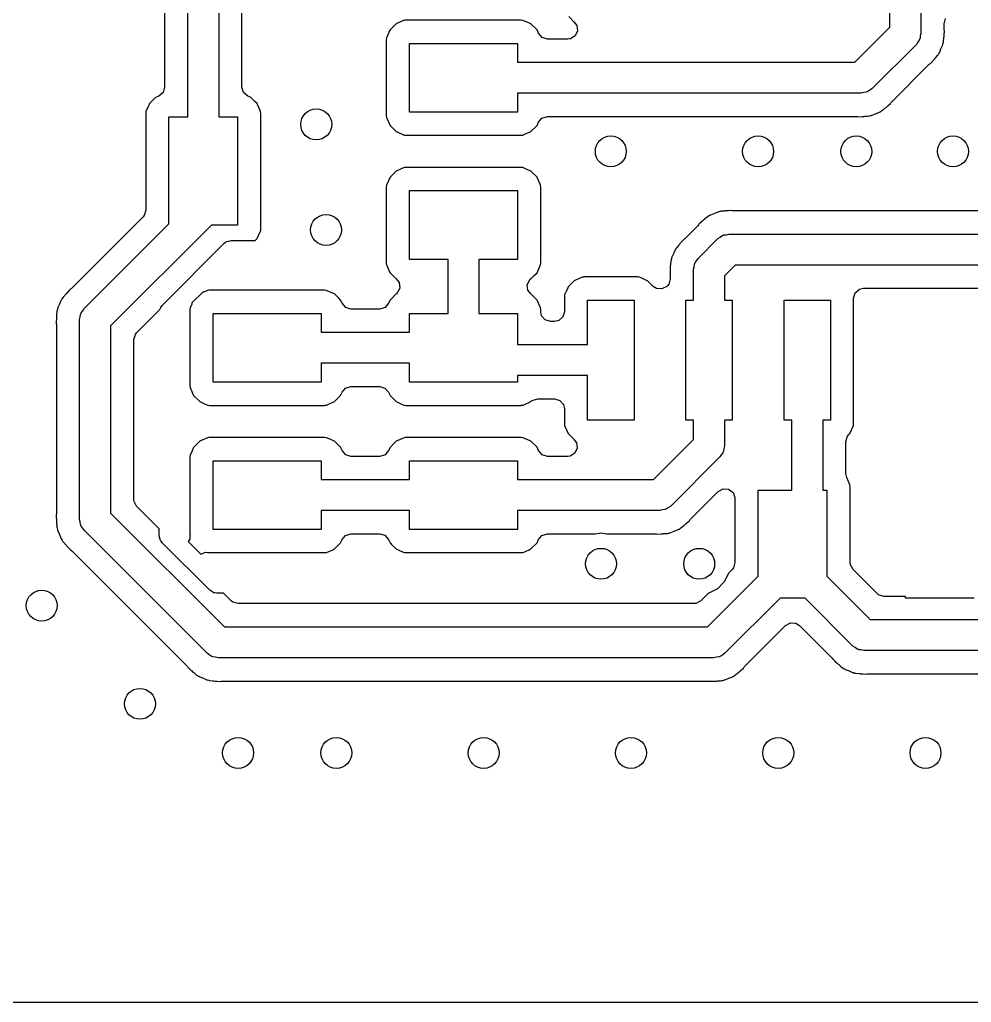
# Model space of a CAD drawing. Extents: x 1.61 to 3.5, y 0.06 to 3.74.
# Drawn here: x 2.244 to 2.729, y 0.22 to 0.72 of the extents above; entities that cross this region are included whole.
import ezdxf

# ---------------------------------------------------------------- set-up
doc = ezdxf.new("R2010")
doc.units = 0
doc.header["$MEASUREMENT"] = 0
doc.layers.add('BLACK', color=7, linetype='CONTINUOUS')

msp = doc.modelspace()

# ---------------------------------------------------------------- linework, layer by layer
at = {"layer": 'BLACK', "linetype": 'CONTINUOUS'}
for p, q in [((2.32989, 0.670299), (2.32989, 0.796343)), ((2.34564, 0.796343), (2.34564, 0.670299)), ((2.31806, 0.781884), (2.31806, 0.685491)), ((2.35747, 0.685492), (2.35747, 0.782017)), ((2.68739, 0.7161), (2.68739, 0.728587)), ((2.70314, 0.728587), (2.70314, 0.712825)), ((2.52386, 0.721446), (2.52665, 0.718656)), ((2.43451, 0.716283), (2.43283, 0.714599)), ((2.43562, 0.717394), (2.43451, 0.716283)), ((2.43595, 0.717718), (2.43562, 0.717394)), ((2.43562, 0.717394), (2.43562, 0.717394)), ((2.43706, 0.718213), (2.43595, 0.717718)), ((2.43963, 0.719356), (2.43706, 0.718213)), ((2.43997, 0.719507), (2.43963, 0.719356)), ((2.43963, 0.719356), (2.43963, 0.719356)), ((2.44057, 0.719578), (2.43997, 0.719507)), ((2.44086, 0.719613), (2.44057, 0.719578)), ((2.44101, 0.71963), (2.44086, 0.719613)), ((2.44086, 0.719613), (2.44086, 0.719613)), ((2.49952, 0.71963), (2.44101, 0.71963)), ((2.50053, 0.719512), (2.49952, 0.71963)), ((2.5018, 0.718951), (2.50053, 0.719512)), ((2.50414, 0.717915), (2.5018, 0.718951)), ((2.50456, 0.71773), (2.50414, 0.717915)), ((2.50414, 0.717915), (2.50414, 0.717915)), ((2.50768, 0.714616), (2.50456, 0.71773)), ((2.52665, 0.718656), (2.52659, 0.718595)), ((2.52659, 0.718595), (2.52798, 0.716893)), ((2.52798, 0.716893), (2.5283, 0.714116)), ((2.66946, 0.698173), (2.68739, 0.7161)), ((2.71497, 0.717694), (2.71576, 0.720376)), ((2.71497, 0.715449), (2.71497, 0.717694)), ((2.43105, 0.710568), (2.43093, 0.709557)), ((2.43172, 0.712086), (2.43105, 0.710568)), ((2.43265, 0.71418), (2.43172, 0.712086)), ((2.43283, 0.714599), (2.43265, 0.71418)), ((2.43265, 0.71418), (2.43265, 0.71418)), ((2.50842, 0.712951), (2.50768, 0.714616)), ((2.51027, 0.710791), (2.50842, 0.712951)), ((2.51296, 0.710004), (2.51027, 0.710791)), ((2.52706, 0.711608), (2.52467, 0.710166)), ((2.5283, 0.714116), (2.52706, 0.711608)), ((2.70284, 0.711543), (2.7027, 0.710236)), ((2.70314, 0.712825), (2.70284, 0.711543)), ((2.71484, 0.710391), (2.71489, 0.710786)), ((2.71489, 0.710786), (2.71497, 0.711304)), ((2.71503, 0.714891), (2.71497, 0.715449)), ((2.71497, 0.711902), (2.71498, 0.712269)), ((2.71497, 0.711304), (2.71497, 0.711902)), ((2.71498, 0.712269), (2.7151, 0.71384)), ((2.71505, 0.714538), (2.71503, 0.714891)), ((2.71503, 0.714891), (2.71503, 0.714891)), ((2.71513, 0.714193), (2.71505, 0.714538)), ((2.7151, 0.71384), (2.71513, 0.714193)), ((2.43093, 0.709557), (2.43093, 0.671041)), ((2.44276, 0.672799), (2.44276, 0.707799)), ((2.44276, 0.707799), (2.49776, 0.707799)), ((2.49776, 0.707799), (2.49776, 0.698173)), ((2.52341, 0.710004), (2.51296, 0.710004)), ((2.52467, 0.710166), (2.52341, 0.710004)), ((2.70083, 0.707271), (2.67828, 0.684722)), ((2.70153, 0.708384), (2.70083, 0.707271)), ((2.70235, 0.709412), (2.70153, 0.708384)), ((2.70245, 0.709853), (2.70235, 0.709412)), ((2.7027, 0.710236), (2.70245, 0.709853)), ((2.71352, 0.70536), (2.7143, 0.707018)), ((2.7143, 0.707018), (2.71436, 0.707368)), ((2.71436, 0.707368), (2.7144, 0.70751)), ((2.7144, 0.70751), (2.71455, 0.708088)), ((2.71455, 0.708088), (2.71458, 0.708233)), ((2.71458, 0.708233), (2.71471, 0.708564)), ((2.71471, 0.708564), (2.71473, 0.708916)), ((2.71473, 0.708916), (2.71484, 0.710391)), ((2.71473, 0.708916), (2.71473, 0.708916)), ((2.71044, 0.700228), (2.71069, 0.700536)), ((2.71069, 0.700536), (2.71167, 0.701644)), ((2.71167, 0.701644), (2.7119, 0.701909)), ((2.7119, 0.701909), (2.71205, 0.702229)), ((2.71205, 0.702229), (2.71213, 0.702353)), ((2.71213, 0.702353), (2.71244, 0.702865)), ((2.71244, 0.702865), (2.71251, 0.702996)), ((2.71251, 0.702996), (2.71273, 0.703279)), ((2.71273, 0.703279), (2.71337, 0.704994)), ((2.71337, 0.704994), (2.71352, 0.70536)), ((2.49776, 0.698173), (2.66946, 0.698173)), ((2.6885, 0.678212), (2.70724, 0.696951)), ((2.70724, 0.696951), (2.70761, 0.697245)), ((2.7076, 0.697261), (2.70787, 0.69749)), ((2.70761, 0.697245), (2.7076, 0.697261)), ((2.70787, 0.69749), (2.70817, 0.697678)), ((2.70817, 0.697678), (2.70955, 0.69924)), ((2.70955, 0.69924), (2.70976, 0.699464)), ((2.70976, 0.699464), (2.7102, 0.699906)), ((2.7102, 0.699906), (2.7103, 0.700047)), ((2.7103, 0.700047), (2.71044, 0.700228)), ((2.31806, 0.685491), (2.31727, 0.682809)), ((2.35829, 0.68276), (2.35747, 0.685492)), ((2.31511, 0.680958), (2.31345, 0.680218)), ((2.31727, 0.682809), (2.31511, 0.680958)), ((2.36042, 0.680955), (2.35829, 0.68276)), ((2.36206, 0.68023), (2.36042, 0.680955)), ((2.67272, 0.682425), (2.49776, 0.682425)), ((2.49776, 0.682425), (2.49776, 0.672799)), ((2.67401, 0.682718), (2.67272, 0.682425)), ((2.67531, 0.682863), (2.67401, 0.682718)), ((2.6757, 0.683103), (2.67531, 0.682863)), ((2.67614, 0.683204), (2.6757, 0.683103)), ((2.67717, 0.684024), (2.67614, 0.683204)), ((2.67828, 0.684722), (2.67717, 0.684024)), ((2.30972, 0.675703), (2.30855, 0.673068)), ((2.31015, 0.67668), (2.30972, 0.675703)), ((2.31033, 0.677099), (2.31015, 0.67668)), ((2.31015, 0.67668), (2.31015, 0.67668)), ((2.31345, 0.680218), (2.31033, 0.677099)), ((2.36239, 0.679906), (2.36206, 0.68023)), ((2.36408, 0.678212), (2.36239, 0.679906)), ((2.36518, 0.677116), (2.36408, 0.678212)), ((2.36537, 0.676698), (2.36518, 0.677116)), ((2.36678, 0.673528), (2.36537, 0.676698)), ((2.68557, 0.67528), (2.686, 0.675703)), ((2.686, 0.675703), (2.68626, 0.675954)), ((2.68626, 0.675954), (2.68655, 0.676196)), ((2.68655, 0.676196), (2.68773, 0.677213)), ((2.68773, 0.677213), (2.68792, 0.677509)), ((2.68792, 0.677509), (2.68815, 0.677775)), ((2.68815, 0.677775), (2.6885, 0.678212)), ((2.68815, 0.677775), (2.68815, 0.677775)), ((2.30855, 0.673068), (2.30843, 0.672057)), ((2.30843, 0.672057), (2.30843, 0.622858)), ((2.36697, 0.673088), (2.36678, 0.673528)), ((2.36709, 0.672057), (2.36697, 0.673088)), ((2.36709, 0.613541), (2.36709, 0.672057)), ((2.43093, 0.671041), (2.43106, 0.67001)), ((2.49776, 0.672799), (2.44276, 0.672799)), ((2.51022, 0.669774), (2.51296, 0.670594)), ((2.51296, 0.670594), (2.66996, 0.670594)), ((2.66996, 0.670594), (2.67043, 0.670542)), ((2.67043, 0.670542), (2.67043, 0.670562)), ((2.67043, 0.670562), (2.67078, 0.670534)), ((2.67078, 0.670534), (2.67113, 0.670456)), ((2.67113, 0.670456), (2.67321, 0.670585)), ((2.67321, 0.670585), (2.67351, 0.670594)), ((2.67351, 0.670594), (2.67414, 0.670594)), ((2.67414, 0.670594), (2.67454, 0.670651)), ((2.67454, 0.670651), (2.67493, 0.670692)), ((2.67493, 0.670692), (2.67604, 0.67076)), ((2.67604, 0.67076), (2.67676, 0.670805)), ((2.67676, 0.670805), (2.67709, 0.670925)), ((2.67709, 0.670925), (2.67724, 0.670956)), ((2.67724, 0.670956), (2.67782, 0.6711)), ((2.67782, 0.6711), (2.67796, 0.671142)), ((2.67796, 0.671142), (2.67831, 0.671192)), ((2.67831, 0.671192), (2.67998, 0.67195)), ((2.67998, 0.67195), (2.68035, 0.6721)), ((2.68035, 0.6721), (2.68174, 0.672602)), ((2.68174, 0.672602), (2.68207, 0.672722)), ((2.68174, 0.672602), (2.68174, 0.672602)), ((2.68207, 0.672722), (2.68236, 0.672931)), ((2.68236, 0.672931), (2.68249, 0.673)), ((2.68249, 0.673), (2.683, 0.673302)), ((2.683, 0.673302), (2.68313, 0.673382)), ((2.68313, 0.673382), (2.68345, 0.673528)), ((2.68345, 0.673528), (2.68372, 0.673759)), ((2.68372, 0.673759), (2.68484, 0.674724)), ((2.68372, 0.673759), (2.68372, 0.673759)), ((2.68484, 0.674724), (2.68515, 0.674971)), ((2.68515, 0.674971), (2.68542, 0.675167)), ((2.68542, 0.675167), (2.68557, 0.67528)), ((2.32026, 0.615903), (2.32026, 0.670299)), ((2.32026, 0.670299), (2.32989, 0.670299)), ((2.34564, 0.670299), (2.35526, 0.670299)), ((2.35526, 0.670299), (2.35526, 0.615299)), ((2.43106, 0.67001), (2.43284, 0.665982)), ((2.43284, 0.665982), (2.43596, 0.662868)), ((2.50458, 0.66288), (2.50769, 0.665999)), ((2.50769, 0.665999), (2.50842, 0.66764)), ((2.50842, 0.66764), (2.51022, 0.669774)), ((2.43596, 0.662868), (2.43638, 0.662683)), ((2.43638, 0.662683), (2.43638, 0.662683)), ((2.43638, 0.662683), (2.43873, 0.661648)), ((2.43873, 0.661648), (2.44, 0.661086)), ((2.44, 0.661086), (2.44101, 0.660969)), ((2.44101, 0.660969), (2.49952, 0.660969)), ((2.49952, 0.660969), (2.49967, 0.660986)), ((2.49967, 0.660986), (2.49996, 0.661021)), ((2.49967, 0.660986), (2.49967, 0.660986)), ((2.49996, 0.661021), (2.50055, 0.661091)), ((2.50055, 0.661091), (2.50105, 0.661314)), ((2.50105, 0.661314), (2.50416, 0.662694)), ((2.50416, 0.662694), (2.50458, 0.66288)), ((2.43595, 0.642718), (2.43283, 0.639599)), ((2.43997, 0.644507), (2.43595, 0.642718)), ((2.44057, 0.644578), (2.43997, 0.644507)), ((2.44086, 0.644613), (2.44057, 0.644578)), ((2.44101, 0.64463), (2.44086, 0.644613)), ((2.44086, 0.644613), (2.44086, 0.644613)), ((2.49952, 0.64463), (2.44101, 0.64463)), ((2.50053, 0.644512), (2.49952, 0.64463)), ((2.5018, 0.643951), (2.50053, 0.644512)), ((2.50414, 0.642915), (2.5018, 0.643951)), ((2.50456, 0.64273), (2.50414, 0.642915)), ((2.50414, 0.642915), (2.50414, 0.642915)), ((2.50768, 0.639616), (2.50456, 0.64273)), ((2.43105, 0.635568), (2.43093, 0.634557)), ((2.43283, 0.639599), (2.43105, 0.635568)), ((2.50787, 0.639198), (2.50768, 0.639616)), ((2.50927, 0.636053), (2.50787, 0.639198)), ((2.50947, 0.635588), (2.50927, 0.636053)), ((2.50959, 0.634557), (2.50947, 0.635588)), ((2.43093, 0.634557), (2.43093, 0.596041)), ((2.44276, 0.597799), (2.44276, 0.632799)), ((2.44276, 0.632799), (2.49776, 0.632799)), ((2.49776, 0.632799), (2.49776, 0.597799)), ((2.50959, 0.596041), (2.50959, 0.634557)), ((2.30843, 0.622858), (2.30765, 0.620176)), ((2.59768, 0.620998), (2.59596, 0.620376)), ((2.59805, 0.621148), (2.59768, 0.620998)), ((2.59972, 0.621906), (2.59805, 0.621148)), ((2.60007, 0.621957), (2.59972, 0.621906)), ((2.60021, 0.621998), (2.60007, 0.621957)), ((2.60079, 0.622143), (2.60021, 0.621998)), ((2.60093, 0.622173), (2.60079, 0.622143)), ((2.60127, 0.622293), (2.60093, 0.622173)), ((2.60162, 0.622315), (2.60127, 0.622293)), ((2.60309, 0.622406), (2.60162, 0.622315)), ((2.60162, 0.622315), (2.60162, 0.622315)), ((2.60349, 0.622447), (2.60309, 0.622406)), ((2.60371, 0.622479), (2.60349, 0.622447)), ((2.60389, 0.622504), (2.60371, 0.622479)), ((2.60371, 0.622479), (2.60371, 0.622479)), ((2.60451, 0.622504), (2.60389, 0.622504)), ((2.60482, 0.622513), (2.60451, 0.622504)), ((2.60519, 0.622536), (2.60482, 0.622513)), ((2.6069, 0.622642), (2.60519, 0.622536)), ((2.60724, 0.622564), (2.6069, 0.622642)), ((2.6076, 0.622536), (2.60724, 0.622564)), ((2.60807, 0.622504), (2.6076, 0.622556)), ((2.6076, 0.622556), (2.6076, 0.622536)), ((2.86266, 0.622504), (2.60807, 0.622504)), ((2.30698, 0.619351), (2.27069, 0.583056)), ((2.2771, 0.572737), (2.32026, 0.615903)), ((2.30765, 0.620176), (2.30698, 0.619351)), ((2.59011, 0.615589), (2.58988, 0.615323)), ((2.5903, 0.615886), (2.59011, 0.615589)), ((2.59176, 0.617145), (2.5903, 0.615886)), ((2.59203, 0.617395), (2.59176, 0.617145)), ((2.59246, 0.617818), (2.59203, 0.617395)), ((2.59261, 0.617931), (2.59246, 0.617818)), ((2.59288, 0.618127), (2.59261, 0.617931)), ((2.59261, 0.617931), (2.59261, 0.617931)), ((2.59319, 0.618374), (2.59288, 0.618127)), ((2.59431, 0.61934), (2.59319, 0.618374)), ((2.59458, 0.61957), (2.59431, 0.61934)), ((2.59431, 0.61934), (2.59431, 0.61934)), ((2.5949, 0.619716), (2.59458, 0.61957)), ((2.59502, 0.619796), (2.5949, 0.619716)), ((2.59554, 0.620098), (2.59502, 0.619796)), ((2.59567, 0.620168), (2.59554, 0.620098)), ((2.59596, 0.620376), (2.59567, 0.620168)), ((2.34193, 0.615299), (2.29054, 0.563908)), ((2.35526, 0.615299), (2.34193, 0.615299)), ((2.36519, 0.608499), (2.36636, 0.611144)), ((2.36636, 0.611144), (2.36683, 0.612189)), ((2.36683, 0.612189), (2.36698, 0.61253)), ((2.36698, 0.61253), (2.36709, 0.613541)), ((2.58952, 0.614886), (2.58328, 0.608647)), ((2.58988, 0.615323), (2.58952, 0.614886)), ((2.58988, 0.615323), (2.58988, 0.615323)), ((2.60402, 0.610381), (2.6053, 0.610673)), ((2.6053, 0.610673), (2.86962, 0.610673)), ((2.31678, 0.574311), (2.34846, 0.605984)), ((2.34846, 0.605984), (2.34916, 0.606508)), ((2.34916, 0.606508), (2.34928, 0.606645)), ((2.34928, 0.606645), (2.34938, 0.606676)), ((2.34938, 0.606676), (2.34959, 0.606829)), ((2.34959, 0.606829), (2.35077, 0.607084)), ((2.35077, 0.607084), (2.35194, 0.607425)), ((2.35194, 0.607425), (2.36412, 0.607425)), ((2.36412, 0.607425), (2.36519, 0.608499)), ((2.58022, 0.605551), (2.58009, 0.605371)), ((2.58033, 0.605693), (2.58022, 0.605551)), ((2.58022, 0.605551), (2.58022, 0.605551)), ((2.58077, 0.606134), (2.58033, 0.605693)), ((2.58098, 0.606358), (2.58077, 0.606134)), ((2.58236, 0.60792), (2.58098, 0.606358)), ((2.58266, 0.608109), (2.58236, 0.60792)), ((2.58293, 0.608338), (2.58266, 0.608109)), ((2.58328, 0.608647), (2.58292, 0.608353)), ((2.58292, 0.608353), (2.58293, 0.608338)), ((2.5897, 0.598328), (2.59975, 0.608377)), ((2.59975, 0.608377), (2.60086, 0.609075)), ((2.60086, 0.609075), (2.60189, 0.609894)), ((2.60189, 0.609894), (2.60233, 0.609995)), ((2.60233, 0.609995), (2.60271, 0.610235)), ((2.60271, 0.610235), (2.60402, 0.610381)), ((2.57716, 0.600605), (2.577, 0.600238)), ((2.57768, 0.601989), (2.57716, 0.600605)), ((2.5778, 0.60232), (2.57768, 0.601989)), ((2.57768, 0.601989), (2.57768, 0.601989)), ((2.57801, 0.602603), (2.5778, 0.60232)), ((2.57809, 0.602733), (2.57801, 0.602603)), ((2.57839, 0.603246), (2.57809, 0.602733)), ((2.57847, 0.60337), (2.57839, 0.603246)), ((2.57863, 0.603689), (2.57847, 0.60337)), ((2.57984, 0.605062), (2.57863, 0.603689)), ((2.58009, 0.605371), (2.57984, 0.605062)), ((2.43093, 0.596041), (2.43106, 0.59501)), ((2.46239, 0.597799), (2.44276, 0.597799)), ((2.46239, 0.570299), (2.46239, 0.597799)), ((2.49776, 0.597799), (2.47814, 0.597799)), ((2.47814, 0.597799), (2.47814, 0.570299)), ((2.50948, 0.59503), (2.50959, 0.596041)), ((2.57582, 0.597035), (2.57568, 0.595207)), ((2.57594, 0.597366), (2.57582, 0.597035)), ((2.57598, 0.597512), (2.57594, 0.597366)), ((2.57613, 0.598089), (2.57598, 0.597512)), ((2.57617, 0.598231), (2.57613, 0.598089)), ((2.57623, 0.59858), (2.57617, 0.598231)), ((2.57638, 0.5989), (2.57623, 0.59858)), ((2.577, 0.600238), (2.57638, 0.5989)), ((2.57638, 0.5989), (2.57638, 0.5989)), ((2.58783, 0.595362), (2.58807, 0.595746)), ((2.58807, 0.595746), (2.58817, 0.596187)), ((2.58817, 0.596187), (2.589, 0.597214)), ((2.589, 0.597214), (2.5897, 0.598328)), ((2.43106, 0.59501), (2.43121, 0.59467)), ((2.43121, 0.59467), (2.43121, 0.59467)), ((2.43121, 0.59467), (2.43265, 0.591418)), ((2.43265, 0.591418), (2.43284, 0.590982)), ((2.43284, 0.590982), (2.43581, 0.588018)), ((2.50641, 0.589713), (2.50769, 0.590999)), ((2.50769, 0.590999), (2.50881, 0.593512)), ((2.50881, 0.593512), (2.50933, 0.594689)), ((2.50933, 0.594689), (2.50948, 0.59503)), ((2.57555, 0.593329), (2.5754, 0.591406)), ((2.5754, 0.591406), (2.57548, 0.59106)), ((2.57548, 0.59106), (2.5755, 0.590708)), ((2.5755, 0.590708), (2.5755, 0.590708)), ((2.5755, 0.590708), (2.57556, 0.590149)), ((2.57556, 0.593697), (2.57555, 0.593329)), ((2.57564, 0.594813), (2.57556, 0.594295)), ((2.57556, 0.594295), (2.57556, 0.593697)), ((2.57568, 0.595207), (2.57564, 0.594813)), ((2.58739, 0.592774), (2.58768, 0.594055)), ((2.58739, 0.577012), (2.58739, 0.592774)), ((2.58768, 0.594055), (2.58783, 0.595362)), ((2.60856, 0.594925), (2.60314, 0.589498)), ((2.87288, 0.594925), (2.60856, 0.594925)), ((2.43581, 0.588018), (2.43581, 0.588018)), ((2.43581, 0.588018), (2.43596, 0.587868)), ((2.43596, 0.587868), (2.43595, 0.587853)), ((2.43595, 0.587853), (2.43748, 0.585977)), ((2.43748, 0.585977), (2.4378, 0.5832)), ((2.50273, 0.584898), (2.50396, 0.587406)), ((2.50396, 0.587406), (2.50444, 0.587817)), ((2.50444, 0.587817), (2.50458, 0.58788)), ((2.50458, 0.58788), (2.50527, 0.588574)), ((2.50527, 0.588574), (2.50641, 0.589713)), ((2.52559, 0.585887), (2.52352, 0.583812)), ((2.52631, 0.586606), (2.52559, 0.585887)), ((2.52664, 0.586931), (2.52631, 0.586607)), ((2.52631, 0.586607), (2.52631, 0.586606)), ((2.5273, 0.587224), (2.52664, 0.586931)), ((2.53032, 0.588569), (2.5273, 0.587224)), ((2.53066, 0.58872), (2.53032, 0.588569)), ((2.53032, 0.588569), (2.53032, 0.588569)), ((2.53126, 0.588791), (2.53066, 0.58872)), ((2.53155, 0.588825), (2.53126, 0.588791)), ((2.5317, 0.588843), (2.53155, 0.588825)), ((2.53155, 0.588825), (2.53155, 0.588825)), ((2.55883, 0.588843), (2.5317, 0.588843)), ((2.55984, 0.588725), (2.55883, 0.588843)), ((2.56102, 0.588204), (2.55984, 0.588725)), ((2.56346, 0.587128), (2.56102, 0.588204)), ((2.56387, 0.586943), (2.56346, 0.587128)), ((2.56346, 0.587128), (2.56346, 0.587128)), ((2.56676, 0.584061), (2.56387, 0.586943)), ((2.57556, 0.587904), (2.57477, 0.585222)), ((2.57556, 0.590149), (2.57556, 0.587904)), ((2.60314, 0.589498), (2.60314, 0.577012)), ((2.26817, 0.580544), (2.26773, 0.580102)), ((2.26838, 0.580768), (2.26817, 0.580544)), ((2.26953, 0.582065), (2.26838, 0.580768)), ((2.26976, 0.58233), (2.26953, 0.582065)), ((2.26953, 0.582065), (2.26953, 0.582065)), ((2.27006, 0.582518), (2.26976, 0.58233)), ((2.27033, 0.582747), (2.27006, 0.582518)), ((2.27069, 0.583056), (2.27032, 0.582763)), ((2.27032, 0.582763), (2.27033, 0.582747)), ((2.33749, 0.581093), (2.332, 0.575611)), ((2.3381, 0.581174), (2.33749, 0.581093)), ((2.33997, 0.582007), (2.3381, 0.581174)), ((2.34057, 0.582078), (2.33997, 0.582007)), ((2.34086, 0.582113), (2.34057, 0.582078)), ((2.34101, 0.58213), (2.34086, 0.582113)), ((2.34086, 0.582113), (2.34086, 0.582113)), ((2.39952, 0.58213), (2.34101, 0.58213)), ((2.40053, 0.582012), (2.39952, 0.58213)), ((2.40087, 0.581861), (2.40053, 0.582012)), ((2.40414, 0.580415), (2.40087, 0.581861)), ((2.40087, 0.581861), (2.40087, 0.581861)), ((2.40456, 0.58023), (2.40414, 0.580415)), ((2.40414, 0.580415), (2.40414, 0.580415)), ((2.43656, 0.580692), (2.43609, 0.580282)), ((2.4378, 0.5832), (2.43656, 0.580692)), ((2.50305, 0.582121), (2.50273, 0.584898)), ((2.50458, 0.580245), (2.50305, 0.582121)), ((2.52266, 0.581861), (2.52174, 0.579781)), ((2.52334, 0.583393), (2.52266, 0.581861)), ((2.52352, 0.583812), (2.52334, 0.583393)), ((2.52334, 0.583393), (2.52334, 0.583393)), ((2.56854, 0.582922), (2.56676, 0.584061)), ((2.57132, 0.582725), (2.56854, 0.582922)), ((2.57378, 0.584067), (2.57132, 0.582725)), ((2.57411, 0.5844), (2.57378, 0.584067)), ((2.57477, 0.585222), (2.57411, 0.5844)), ((2.66891, 0.578134), (2.66969, 0.580816)), ((2.66969, 0.580816), (2.67181, 0.582646)), ((2.67181, 0.582646), (2.67387, 0.583094)), ((2.67387, 0.583094), (2.87011, 0.583094)), ((2.26508, 0.576399), (2.26456, 0.575014)), ((2.2652, 0.576729), (2.26508, 0.576399)), ((2.26508, 0.576399), (2.26508, 0.576399)), ((2.26542, 0.577012), (2.2652, 0.576729)), ((2.26549, 0.577143), (2.26542, 0.577012)), ((2.26579, 0.577655), (2.26549, 0.577143)), ((2.26588, 0.577779), (2.26579, 0.577655)), ((2.26603, 0.578099), (2.26588, 0.577779)), ((2.26649, 0.578625), (2.26603, 0.578099)), ((2.26724, 0.579472), (2.26649, 0.578625)), ((2.26749, 0.57978), (2.26724, 0.579472)), ((2.26763, 0.579961), (2.26749, 0.57978)), ((2.26773, 0.580102), (2.26763, 0.579961)), ((2.26763, 0.579961), (2.26763, 0.579961)), ((2.332, 0.575611), (2.33189, 0.574972)), ((2.40538, 0.57941), (2.40456, 0.58023)), ((2.4067, 0.578099), (2.40538, 0.57941)), ((2.40768, 0.577116), (2.4067, 0.578099)), ((2.40842, 0.575451), (2.40768, 0.577116)), ((2.41027, 0.573291), (2.40842, 0.575451)), ((2.43211, 0.575459), (2.4303, 0.573324)), ((2.43283, 0.577099), (2.43211, 0.575459)), ((2.43595, 0.580218), (2.43283, 0.577099)), ((2.43609, 0.580282), (2.43595, 0.580218)), ((2.50456, 0.58023), (2.50458, 0.580245)), ((2.50538, 0.57941), (2.50456, 0.58023)), ((2.5067, 0.578099), (2.50538, 0.57941)), ((2.50768, 0.577116), (2.5067, 0.578099)), ((2.50787, 0.576698), (2.50768, 0.577116)), ((2.50876, 0.574683), (2.50787, 0.576698)), ((2.52174, 0.579781), (2.52162, 0.57877)), ((2.52162, 0.57877), (2.52162, 0.571165)), ((2.53345, 0.554374), (2.53345, 0.577012)), ((2.53345, 0.577012), (2.55707, 0.577012)), ((2.55707, 0.577012), (2.55707, 0.515988)), ((2.58345, 0.515988), (2.58345, 0.577012)), ((2.58345, 0.577012), (2.58739, 0.577012)), ((2.60314, 0.577012), (2.60707, 0.577012)), ((2.60707, 0.577012), (2.60707, 0.515988)), ((2.63345, 0.515988), (2.63345, 0.577012)), ((2.63345, 0.577012), (2.65707, 0.577012)), ((2.65707, 0.577012), (2.65707, 0.515988)), ((2.66891, 0.51423), (2.66891, 0.578134)), ((2.26322, 0.571444), (2.26309, 0.569616)), ((2.26335, 0.571775), (2.26322, 0.571444)), ((2.26338, 0.571921), (2.26335, 0.571775)), ((2.26353, 0.572498), (2.26338, 0.571921)), ((2.26357, 0.57264), (2.26353, 0.572498)), ((2.26363, 0.57299), (2.26357, 0.57264)), ((2.26378, 0.57331), (2.26363, 0.57299)), ((2.26441, 0.574648), (2.26378, 0.57331)), ((2.26378, 0.57331), (2.26378, 0.57331)), ((2.26456, 0.575014), (2.26441, 0.574648)), ((2.27547, 0.570155), (2.27558, 0.570596)), ((2.27558, 0.570596), (2.2764, 0.571624)), ((2.2764, 0.571624), (2.2771, 0.572737)), ((2.30382, 0.56046), (2.31554, 0.572175)), ((2.31554, 0.572175), (2.31555, 0.572229)), ((2.31555, 0.572229), (2.3162, 0.573247)), ((2.3162, 0.573247), (2.31678, 0.574311)), ((2.33105, 0.573068), (2.33093, 0.572057)), ((2.33093, 0.572057), (2.33093, 0.533541)), ((2.33189, 0.574972), (2.33105, 0.573068)), ((2.41296, 0.572504), (2.41027, 0.573291)), ((2.42757, 0.572504), (2.41296, 0.572504)), ((2.4303, 0.573324), (2.42757, 0.572504)), ((2.50947, 0.573088), (2.50876, 0.574683)), ((2.50959, 0.572057), (2.50947, 0.573088)), ((2.50959, 0.571165), (2.50959, 0.572057)), ((2.51004, 0.569105), (2.50959, 0.571165)), ((2.52162, 0.571165), (2.52083, 0.568483)), ((2.26295, 0.567739), (2.2628, 0.565815)), ((2.2628, 0.565815), (2.26288, 0.56547)), ((2.26288, 0.56547), (2.2629, 0.565117)), ((2.26296, 0.568106), (2.26295, 0.567739)), ((2.26304, 0.569222), (2.26296, 0.568704)), ((2.26296, 0.568704), (2.26296, 0.568106)), ((2.26309, 0.569616), (2.26304, 0.569222)), ((2.27479, 0.567183), (2.27509, 0.568465)), ((2.27479, 0.465398), (2.27479, 0.567183)), ((2.27509, 0.568465), (2.27523, 0.569772)), ((2.27523, 0.569772), (2.27547, 0.570155)), ((2.34276, 0.535299), (2.34276, 0.570299)), ((2.34276, 0.570299), (2.39776, 0.570299)), ((2.39776, 0.570299), (2.39776, 0.560673)), ((2.44276, 0.560673), (2.44276, 0.570299)), ((2.44276, 0.570299), (2.46239, 0.570299)), ((2.47814, 0.570299), (2.49776, 0.570299)), ((2.49776, 0.570299), (2.49776, 0.554374)), ((2.51187, 0.566992), (2.51004, 0.569105)), ((2.51456, 0.566205), (2.51187, 0.566992)), ((2.51666, 0.566205), (2.51456, 0.566205)), ((2.51872, 0.566653), (2.51666, 0.566205)), ((2.52083, 0.568483), (2.51872, 0.566653)), ((2.2629, 0.565117), (2.2629, 0.565117)), ((2.2629, 0.565117), (2.26296, 0.564558)), ((2.26296, 0.564558), (2.26296, 0.468161)), ((2.29054, 0.563908), (2.29054, 0.468659)), ((2.30316, 0.559635), (2.30382, 0.56046)), ((2.39776, 0.560673), (2.44276, 0.560673)), ((2.30237, 0.556953), (2.30316, 0.559635)), ((2.30237, 0.475614), (2.30237, 0.556953)), ((2.49776, 0.554374), (2.53345, 0.554374)), ((2.44276, 0.544925), (2.39776, 0.544925)), ((2.39776, 0.544925), (2.39776, 0.535299)), ((2.44276, 0.535299), (2.44276, 0.544925)), ((2.53345, 0.538626), (2.49776, 0.538626)), ((2.49776, 0.538626), (2.49776, 0.535299)), ((2.53345, 0.515988), (2.53345, 0.538626)), ((2.33093, 0.533541), (2.33106, 0.53251)), ((2.33106, 0.53251), (2.33284, 0.528482)), ((2.39776, 0.535299), (2.34276, 0.535299)), ((2.40842, 0.53014), (2.41022, 0.532274)), ((2.41022, 0.532274), (2.41296, 0.533094)), ((2.41296, 0.533094), (2.42757, 0.533094)), ((2.42757, 0.533094), (2.43025, 0.532307)), ((2.43025, 0.532307), (2.43211, 0.530148)), ((2.49776, 0.535299), (2.44276, 0.535299)), ((2.33284, 0.528482), (2.33596, 0.525368)), ((2.33596, 0.525368), (2.33638, 0.525183)), ((2.40416, 0.525194), (2.40458, 0.52538)), ((2.40458, 0.52538), (2.40769, 0.528499)), ((2.40769, 0.528499), (2.40842, 0.53014)), ((2.43211, 0.530148), (2.43284, 0.528482)), ((2.43284, 0.528482), (2.43596, 0.525368)), ((2.43596, 0.525368), (2.43638, 0.525183)), ((2.50416, 0.525194), (2.50458, 0.52538)), ((2.50458, 0.52538), (2.5049, 0.525705)), ((2.5049, 0.525705), (2.50522, 0.525923)), ((2.50522, 0.525923), (2.50803, 0.526795)), ((2.50803, 0.526795), (2.51666, 0.526795)), ((2.51666, 0.526795), (2.51934, 0.526008)), ((2.51934, 0.526008), (2.52117, 0.523895)), ((2.33638, 0.525183), (2.33638, 0.525183)), ((2.33638, 0.525183), (2.33873, 0.524147)), ((2.33873, 0.524147), (2.34, 0.523586)), ((2.34, 0.523586), (2.34101, 0.523469)), ((2.34101, 0.523469), (2.39952, 0.523469)), ((2.39952, 0.523469), (2.39967, 0.523486)), ((2.39967, 0.523486), (2.39996, 0.523521)), ((2.39967, 0.523486), (2.39967, 0.523486)), ((2.39996, 0.523521), (2.40055, 0.523591)), ((2.40055, 0.523591), (2.40124, 0.523895)), ((2.40124, 0.523895), (2.40416, 0.525194)), ((2.43638, 0.525183), (2.43638, 0.525183)), ((2.43638, 0.525183), (2.43873, 0.524147)), ((2.43873, 0.524147), (2.44, 0.523586)), ((2.44, 0.523586), (2.44101, 0.523469)), ((2.44101, 0.523469), (2.49952, 0.523469)), ((2.49952, 0.523469), (2.49967, 0.523486)), ((2.49967, 0.523486), (2.49996, 0.523521)), ((2.49967, 0.523486), (2.49967, 0.523486)), ((2.49996, 0.523521), (2.50055, 0.523591)), ((2.50055, 0.523591), (2.50124, 0.523895)), ((2.50124, 0.523895), (2.50416, 0.525194)), ((2.52117, 0.523895), (2.52162, 0.521835)), ((2.52162, 0.521835), (2.52162, 0.51423)), ((2.55707, 0.515988), (2.53345, 0.515988)), ((2.58739, 0.515988), (2.58345, 0.515988)), ((2.58739, 0.506061), (2.58739, 0.515988)), ((2.60707, 0.515988), (2.60314, 0.515988)), ((2.60314, 0.515988), (2.60314, 0.502785)), ((2.63739, 0.515988), (2.63345, 0.515988)), ((2.63739, 0.480299), (2.63739, 0.515988)), ((2.65707, 0.515988), (2.65314, 0.515988)), ((2.65314, 0.515988), (2.65314, 0.480299)), ((2.52162, 0.51423), (2.52174, 0.513199)), ((2.52174, 0.513199), (2.52353, 0.509171)), ((2.66701, 0.509188), (2.66879, 0.513219)), ((2.66879, 0.513219), (2.66891, 0.51423)), ((2.33997, 0.507007), (2.33595, 0.505218)), ((2.34057, 0.507078), (2.33997, 0.507007)), ((2.34086, 0.507113), (2.34057, 0.507078)), ((2.34101, 0.50713), (2.34086, 0.507113)), ((2.34086, 0.507113), (2.34086, 0.507113)), ((2.39952, 0.50713), (2.34101, 0.50713)), ((2.40053, 0.507012), (2.39952, 0.50713)), ((2.4018, 0.506451), (2.40053, 0.507012)), ((2.40414, 0.505415), (2.4018, 0.506451)), ((2.40456, 0.50523), (2.40414, 0.505415)), ((2.40414, 0.505415), (2.40414, 0.505415)), ((2.43997, 0.507007), (2.43595, 0.505218)), ((2.44057, 0.507078), (2.43997, 0.507007)), ((2.44086, 0.507113), (2.44057, 0.507078)), ((2.44101, 0.50713), (2.44086, 0.507113)), ((2.44086, 0.507113), (2.44086, 0.507113)), ((2.49952, 0.50713), (2.44101, 0.50713)), ((2.50053, 0.507012), (2.49952, 0.50713)), ((2.5018, 0.506451), (2.50053, 0.507012)), ((2.50414, 0.505415), (2.5018, 0.506451)), ((2.50456, 0.50523), (2.50414, 0.505415)), ((2.50414, 0.505415), (2.50414, 0.505415)), ((2.52353, 0.509171), (2.52386, 0.508848)), ((2.52386, 0.508848), (2.52386, 0.508848)), ((2.52386, 0.508848), (2.52665, 0.506057)), ((2.52665, 0.506057), (2.52656, 0.505962)), ((2.52656, 0.505962), (2.52784, 0.504393)), ((2.567, 0.485673), (2.58739, 0.506061)), ((2.66497, 0.505096), (2.66576, 0.507778)), ((2.66576, 0.507778), (2.66642, 0.5086)), ((2.66642, 0.5086), (2.66668, 0.508864)), ((2.66668, 0.508864), (2.66701, 0.509188)), ((2.33206, 0.500351), (2.33105, 0.498068)), ((2.33265, 0.50168), (2.33206, 0.500351)), ((2.33283, 0.502099), (2.33265, 0.50168)), ((2.33265, 0.50168), (2.33265, 0.50168)), ((2.33501, 0.50428), (2.33283, 0.502099)), ((2.33562, 0.504894), (2.33501, 0.50428)), ((2.33595, 0.505218), (2.33562, 0.504894)), ((2.33562, 0.504894), (2.33562, 0.504894)), ((2.40768, 0.502116), (2.40456, 0.50523)), ((2.40842, 0.500451), (2.40768, 0.502116)), ((2.41027, 0.498291), (2.40842, 0.500451)), ((2.43211, 0.500459), (2.4303, 0.498324)), ((2.43283, 0.502099), (2.43211, 0.500459)), ((2.43501, 0.50428), (2.43283, 0.502099)), ((2.43562, 0.504894), (2.43501, 0.50428)), ((2.43595, 0.505218), (2.43562, 0.504894)), ((2.43562, 0.504894), (2.43562, 0.504894)), ((2.50768, 0.502116), (2.50456, 0.50523)), ((2.50842, 0.500451), (2.50768, 0.502116)), ((2.51027, 0.498291), (2.50842, 0.500451)), ((2.52816, 0.501616), (2.52692, 0.499108)), ((2.52784, 0.504393), (2.52816, 0.501616)), ((2.60284, 0.501504), (2.6027, 0.500197)), ((2.60314, 0.502785), (2.60284, 0.501504)), ((2.66497, 0.488721), (2.66497, 0.505096)), ((2.33105, 0.498068), (2.33093, 0.497057)), ((2.33093, 0.497057), (2.33093, 0.458541)), ((2.41296, 0.497504), (2.41027, 0.498291)), ((2.42757, 0.497504), (2.41296, 0.497504)), ((2.4303, 0.498324), (2.42757, 0.497504)), ((2.51296, 0.497504), (2.51027, 0.498291)), ((2.52327, 0.497504), (2.51296, 0.497504)), ((2.52453, 0.497666), (2.52327, 0.497504)), ((2.52692, 0.499108), (2.52453, 0.497666)), ((2.60083, 0.497231), (2.57582, 0.472222)), ((2.60153, 0.498345), (2.60083, 0.497231)), ((2.60235, 0.499372), (2.60153, 0.498345)), ((2.60245, 0.499814), (2.60235, 0.499372)), ((2.6027, 0.500197), (2.60245, 0.499814)), ((2.34276, 0.460299), (2.34276, 0.495299)), ((2.34276, 0.495299), (2.39776, 0.495299)), ((2.39776, 0.495299), (2.39776, 0.485673)), ((2.44276, 0.485673), (2.44276, 0.495299)), ((2.44276, 0.495299), (2.49776, 0.495299)), ((2.49776, 0.495299), (2.49776, 0.485673)), ((2.39776, 0.485673), (2.44276, 0.485673)), ((2.49776, 0.485673), (2.567, 0.485673)), ((2.6654, 0.486708), (2.66497, 0.488721)), ((2.667, 0.483088), (2.6654, 0.486708)), ((2.6, 0.479665), (2.60245, 0.481005)), ((2.60245, 0.481005), (2.60524, 0.480805)), ((2.60524, 0.480805), (2.60748, 0.47913)), ((2.66713, 0.482057), (2.667, 0.483088)), ((2.66713, 0.44339), (2.66713, 0.482057)), ((2.30248, 0.47456), (2.30237, 0.475614)), ((2.58604, 0.465712), (2.6, 0.479665)), ((2.60748, 0.47913), (2.60845, 0.476511)), ((2.60845, 0.476511), (2.60846, 0.476157)), ((2.60846, 0.476157), (2.60846, 0.44339)), ((2.6203, 0.436435), (2.6203, 0.480299)), ((2.6203, 0.480299), (2.63739, 0.480299)), ((2.65314, 0.480299), (2.6553, 0.480299)), ((2.6553, 0.480299), (2.6553, 0.436435)), ((2.30382, 0.472107), (2.30248, 0.47456)), ((2.31534, 0.460587), (2.30382, 0.472107)), ((2.57285, 0.470363), (2.57155, 0.470218)), ((2.57324, 0.470603), (2.57285, 0.470363)), ((2.57368, 0.470704), (2.57324, 0.470603)), ((2.57471, 0.471524), (2.57368, 0.470704)), ((2.57582, 0.472222), (2.57471, 0.471524)), ((2.2629, 0.467339), (2.26282, 0.466994)), ((2.26282, 0.466994), (2.26284, 0.466641)), ((2.26284, 0.466641), (2.26295, 0.464915)), ((2.26293, 0.467691), (2.2629, 0.467339)), ((2.26296, 0.468161), (2.26291, 0.467693)), ((2.26291, 0.467693), (2.26293, 0.467691)), ((2.27508, 0.464115), (2.27479, 0.465398)), ((2.29054, 0.468659), (2.34853, 0.410673)), ((2.44276, 0.469925), (2.39776, 0.469925)), ((2.39776, 0.469925), (2.39776, 0.460299)), ((2.44276, 0.460299), (2.44276, 0.469925)), ((2.57026, 0.469925), (2.49776, 0.469925)), ((2.49776, 0.469925), (2.49776, 0.460299)), ((2.57155, 0.470218), (2.57026, 0.469925)), ((2.58569, 0.465275), (2.58604, 0.465712)), ((2.26295, 0.464915), (2.26296, 0.464608)), ((2.26296, 0.464608), (2.26296, 0.463983)), ((2.26296, 0.463983), (2.26299, 0.463808)), ((2.26299, 0.463808), (2.26302, 0.463585)), ((2.26302, 0.463585), (2.26306, 0.463189)), ((2.26306, 0.463189), (2.26311, 0.462354)), ((2.26311, 0.462354), (2.26317, 0.461361)), ((2.26317, 0.461361), (2.26329, 0.461028)), ((2.26329, 0.461028), (2.26332, 0.460882)), ((2.26332, 0.460882), (2.26347, 0.460303)), ((2.27523, 0.462808), (2.27508, 0.464115)), ((2.27547, 0.462424), (2.27523, 0.462808)), ((2.27557, 0.461983), (2.27547, 0.462424)), ((2.27639, 0.460954), (2.27557, 0.461983)), ((2.27709, 0.45984), (2.27639, 0.460954)), ((2.31534, 0.457031), (2.31534, 0.460587)), ((2.57961, 0.460222), (2.5799, 0.460431)), ((2.5799, 0.460431), (2.58003, 0.4605)), ((2.58003, 0.4605), (2.58054, 0.460802)), ((2.58054, 0.460802), (2.58067, 0.460882)), ((2.58067, 0.460882), (2.58099, 0.461028)), ((2.58099, 0.461028), (2.58126, 0.461259)), ((2.58126, 0.461259), (2.58238, 0.462224)), ((2.58126, 0.461259), (2.58126, 0.461259)), ((2.58238, 0.462224), (2.58269, 0.462471)), ((2.58269, 0.462471), (2.58296, 0.462667)), ((2.58296, 0.462667), (2.58311, 0.46278)), ((2.58311, 0.46278), (2.58353, 0.463203)), ((2.58353, 0.463203), (2.5838, 0.463454)), ((2.5838, 0.463454), (2.585, 0.464482)), ((2.585, 0.464482), (2.58527, 0.464713)), ((2.58527, 0.464713), (2.58546, 0.465009)), ((2.58546, 0.465009), (2.58569, 0.465275)), ((2.58569, 0.465275), (2.58569, 0.465275)), ((2.26347, 0.460303), (2.26351, 0.46016)), ((2.26351, 0.46016), (2.26356, 0.45981)), ((2.26356, 0.45981), (2.26432, 0.458142)), ((2.26432, 0.458142), (2.26447, 0.457774)), ((2.26447, 0.457774), (2.26497, 0.456384)), ((2.26497, 0.456384), (2.26497, 0.456384)), ((2.26497, 0.456384), (2.26509, 0.456052)), ((2.26509, 0.456052), (2.2653, 0.455766)), ((2.2653, 0.455766), (2.26537, 0.455635)), ((2.26537, 0.455635), (2.26567, 0.455119)), ((2.3397, 0.397231), (2.27709, 0.45984)), ((2.31568, 0.455867), (2.31534, 0.457031)), ((2.31594, 0.454682), (2.31568, 0.455867)), ((2.33094, 0.457497), (2.33091, 0.455294)), ((2.33093, 0.458541), (2.33095, 0.458396)), ((2.33106, 0.45751), (2.33094, 0.457497)), ((2.33095, 0.458396), (2.33095, 0.458396)), ((2.33095, 0.458396), (2.33106, 0.45751)), ((2.39776, 0.460299), (2.34276, 0.460299)), ((2.40842, 0.45514), (2.41022, 0.457274)), ((2.41022, 0.457274), (2.41296, 0.458094)), ((2.41296, 0.458094), (2.42757, 0.458094)), ((2.42757, 0.458094), (2.43025, 0.457307)), ((2.43025, 0.457307), (2.43211, 0.455148)), ((2.49776, 0.460299), (2.44276, 0.460299)), ((2.50842, 0.45514), (2.51022, 0.457274)), ((2.51022, 0.457274), (2.51296, 0.458094)), ((2.51296, 0.458094), (2.53741, 0.458094)), ((2.53741, 0.458094), (2.54026, 0.458547)), ((2.54026, 0.458547), (2.54312, 0.458094)), ((2.54312, 0.458094), (2.5675, 0.458094)), ((2.5675, 0.458094), (2.56797, 0.458042)), ((2.56797, 0.458042), (2.56797, 0.458062)), ((2.56797, 0.458062), (2.56832, 0.458034)), ((2.56832, 0.458034), (2.56867, 0.457956)), ((2.56867, 0.457956), (2.57075, 0.458085)), ((2.57075, 0.458085), (2.57105, 0.458094)), ((2.57105, 0.458094), (2.57168, 0.458094)), ((2.57168, 0.458094), (2.57208, 0.458151)), ((2.57208, 0.458151), (2.57247, 0.458192)), ((2.57247, 0.458192), (2.57357, 0.45826)), ((2.57357, 0.45826), (2.5743, 0.458305)), ((2.5743, 0.458305), (2.57463, 0.458425)), ((2.57463, 0.458425), (2.57478, 0.458456)), ((2.57478, 0.458456), (2.57536, 0.4586)), ((2.57536, 0.4586), (2.5755, 0.458642)), ((2.5755, 0.458642), (2.57585, 0.458692)), ((2.57585, 0.458692), (2.57752, 0.45945)), ((2.57752, 0.45945), (2.57789, 0.4596)), ((2.57789, 0.4596), (2.57928, 0.460102)), ((2.57928, 0.460102), (2.57961, 0.460222)), ((2.57928, 0.460102), (2.57928, 0.460102)), ((2.26567, 0.455119), (2.26575, 0.454994)), ((2.26575, 0.454994), (2.26589, 0.454672)), ((2.26589, 0.454672), (2.26612, 0.454405)), ((2.26612, 0.454405), (2.26612, 0.454404)), ((2.26612, 0.454404), (2.26709, 0.453284)), ((2.26709, 0.453284), (2.26734, 0.452973)), ((2.26734, 0.452973), (2.26765, 0.45255)), ((2.26765, 0.45255), (2.26807, 0.452127)), ((2.26807, 0.452127), (2.26832, 0.451857)), ((2.26832, 0.451857), (2.26958, 0.450396)), ((2.26958, 0.450396), (2.26988, 0.450204)), ((2.31609, 0.454478), (2.31594, 0.454682)), ((2.31612, 0.454372), (2.31609, 0.454478)), ((2.31626, 0.454253), (2.31612, 0.454372)), ((2.31678, 0.453551), (2.31626, 0.454253)), ((2.34102, 0.429319), (2.31678, 0.453551)), ((2.33091, 0.455294), (2.33013, 0.454127)), ((2.33013, 0.454127), (2.33649, 0.447765)), ((2.40416, 0.450194), (2.40458, 0.45038)), ((2.40458, 0.45038), (2.40769, 0.453499)), ((2.40769, 0.453499), (2.40842, 0.45514)), ((2.43211, 0.455148), (2.43284, 0.453482)), ((2.43284, 0.453482), (2.43317, 0.453159)), ((2.43317, 0.453159), (2.43317, 0.453159)), ((2.43317, 0.453159), (2.43362, 0.452705)), ((2.43362, 0.452705), (2.43596, 0.450368)), ((2.43596, 0.450368), (2.43638, 0.450183)), ((2.50416, 0.450194), (2.50458, 0.45038)), ((2.50458, 0.45038), (2.50769, 0.453499)), ((2.50769, 0.453499), (2.50842, 0.45514)), ((2.26988, 0.450204), (2.27014, 0.449972)), ((2.27014, 0.449972), (2.27014, 0.449971)), ((2.27014, 0.449971), (2.27058, 0.449618)), ((2.27058, 0.449618), (2.32938, 0.39082)), ((2.33649, 0.447765), (2.33888, 0.448658)), ((2.33888, 0.448658), (2.33999, 0.448549)), ((2.33999, 0.448549), (2.34, 0.448586)), ((2.34, 0.448586), (2.34101, 0.448469)), ((2.34101, 0.448469), (2.39952, 0.448469)), ((2.39952, 0.448469), (2.39967, 0.448486)), ((2.39967, 0.448486), (2.39996, 0.448521)), ((2.39967, 0.448486), (2.39967, 0.448486)), ((2.39996, 0.448521), (2.40055, 0.448591)), ((2.40055, 0.448591), (2.40366, 0.449972)), ((2.40366, 0.449972), (2.40416, 0.450194)), ((2.43638, 0.450183), (2.43638, 0.450183)), ((2.43638, 0.450183), (2.43766, 0.449618)), ((2.43766, 0.449618), (2.44, 0.448586)), ((2.44, 0.448586), (2.44101, 0.448469)), ((2.44101, 0.448469), (2.49952, 0.448469)), ((2.49952, 0.448469), (2.49967, 0.448486)), ((2.49967, 0.448486), (2.49996, 0.448521)), ((2.49967, 0.448486), (2.49967, 0.448486)), ((2.49996, 0.448521), (2.50055, 0.448591)), ((2.50055, 0.448591), (2.50366, 0.449972)), ((2.50366, 0.449972), (2.50416, 0.450194)), ((2.60768, 0.440708), (2.60701, 0.439882)), ((2.60846, 0.44339), (2.60768, 0.440708)), ((2.66724, 0.442335), (2.66713, 0.44339)), ((2.66858, 0.439882), (2.66724, 0.442335)), ((2.59453, 0.410673), (2.6203, 0.436435)), ((2.60524, 0.437933), (2.603, 0.433543)), ((2.60527, 0.438145), (2.60524, 0.437933)), ((2.60701, 0.439882), (2.60527, 0.438145)), ((2.6553, 0.436435), (2.67736, 0.414374)), ((2.6808, 0.427658), (2.66858, 0.439882)), ((2.603, 0.433543), (2.59952, 0.430059)), ((2.34208, 0.428738), (2.34102, 0.429319)), ((2.3431, 0.428081), (2.34208, 0.428738)), ((2.34335, 0.428044), (2.3431, 0.428081)), ((2.34345, 0.427991), (2.34335, 0.428044)), ((2.34363, 0.428004), (2.34345, 0.427991)), ((2.3445, 0.427878), (2.34363, 0.428004)), ((2.34805, 0.427878), (2.3445, 0.427878)), ((2.35197, 0.423957), (2.34805, 0.427878)), ((2.59492, 0.427788), (2.59109, 0.423957)), ((2.59513, 0.427822), (2.59492, 0.427788)), ((2.59952, 0.430059), (2.59513, 0.427822)), ((2.63143, 0.425299), (2.60335, 0.397222)), ((2.64416, 0.425299), (2.63143, 0.425299)), ((2.66853, 0.400932), (2.64416, 0.425299)), ((2.68163, 0.426992), (2.6808, 0.427658)), ((2.68431, 0.426205), (2.68163, 0.426992)), ((2.6953, 0.426205), (2.68431, 0.426205)), ((2.6953, 0.425299), (2.6953, 0.426205)), ((2.7303, 0.425299), (2.6953, 0.425299)), ((2.3528, 0.423291), (2.35197, 0.423957)), ((2.35548, 0.422504), (2.3528, 0.423291)), ((2.58758, 0.422504), (2.35548, 0.422504)), ((2.58863, 0.422617), (2.58758, 0.422504)), ((2.59109, 0.423957), (2.58863, 0.422617)), ((2.34853, 0.410673), (2.59453, 0.410673)), ((2.61357, 0.390712), (2.63429, 0.411425)), ((2.63429, 0.411425), (2.63674, 0.412764)), ((2.63674, 0.412764), (2.63953, 0.412565)), ((2.63953, 0.412565), (2.6413, 0.411425)), ((2.6413, 0.411425), (2.65821, 0.39452)), ((2.67736, 0.414374), (2.80885, 0.414374)), ((2.66964, 0.400232), (2.66853, 0.400932)), ((2.34081, 0.396532), (2.3397, 0.397231)), ((2.34184, 0.39571), (2.34081, 0.396532)), ((2.34228, 0.395609), (2.34184, 0.39571)), ((2.34266, 0.395368), (2.34228, 0.395609)), ((2.34397, 0.39522), (2.34266, 0.395368)), ((2.60038, 0.395363), (2.59908, 0.395218)), ((2.60077, 0.395603), (2.60038, 0.395363)), ((2.60121, 0.395704), (2.60077, 0.395603)), ((2.60224, 0.396524), (2.60121, 0.395704)), ((2.60335, 0.397222), (2.60224, 0.396524)), ((2.67067, 0.399411), (2.66964, 0.400232)), ((2.67111, 0.399309), (2.67067, 0.399411)), ((2.67149, 0.399069), (2.67111, 0.399309)), ((2.6728, 0.398921), (2.67149, 0.399069)), ((2.67408, 0.398626), (2.6728, 0.398921)), ((2.81211, 0.398626), (2.67408, 0.398626)), ((2.32938, 0.39082), (2.32967, 0.390452)), ((2.32967, 0.390452), (2.32969, 0.390465)), ((2.32969, 0.390465), (2.32991, 0.390196)), ((2.34525, 0.394925), (2.34397, 0.39522)), ((2.5978, 0.394925), (2.34525, 0.394925)), ((2.59908, 0.395218), (2.5978, 0.394925)), ((2.61299, 0.390009), (2.61322, 0.390275)), ((2.61322, 0.390275), (2.61357, 0.390712)), ((2.61322, 0.390275), (2.61322, 0.390275)), ((2.65821, 0.39452), (2.6585, 0.394153)), ((2.6585, 0.394153), (2.65852, 0.394166)), ((2.65852, 0.394166), (2.65875, 0.393897)), ((2.65875, 0.393897), (2.65893, 0.393598)), ((2.65893, 0.393598), (2.6592, 0.393364)), ((2.6592, 0.393364), (2.6592, 0.393364)), ((2.6592, 0.393364), (2.6605, 0.392218)), ((2.6605, 0.392218), (2.66072, 0.392007)), ((2.66072, 0.392007), (2.66116, 0.391566)), ((2.66116, 0.391566), (2.6613, 0.39146)), ((2.6613, 0.39146), (2.6613, 0.39146)), ((2.6613, 0.39146), (2.66148, 0.391325)), ((2.66148, 0.391325), (2.66179, 0.391074)), ((2.66179, 0.391074), (2.66246, 0.390481)), ((2.66246, 0.390481), (2.66316, 0.389861)), ((2.32991, 0.390196), (2.3301, 0.389897)), ((2.3301, 0.389897), (2.33037, 0.389663)), ((2.33037, 0.389663), (2.33037, 0.389663)), ((2.33037, 0.389663), (2.33167, 0.388518)), ((2.33167, 0.388518), (2.33189, 0.388307)), ((2.33189, 0.388307), (2.33233, 0.387865)), ((2.33233, 0.387865), (2.33247, 0.387759)), ((2.33247, 0.387759), (2.33247, 0.387759)), ((2.33247, 0.387759), (2.33265, 0.387624)), ((2.33265, 0.387624), (2.33296, 0.387373)), ((2.33296, 0.387373), (2.33367, 0.386743)), ((2.33367, 0.386743), (2.33433, 0.386161)), ((2.33433, 0.386161), (2.33465, 0.38601)), ((2.33465, 0.38601), (2.33478, 0.385929)), ((2.33478, 0.385929), (2.33529, 0.385621)), ((2.33529, 0.385621), (2.33542, 0.38555)), ((2.33542, 0.38555), (2.3357, 0.385338)), ((2.3357, 0.385338), (2.33603, 0.385213)), ((2.60714, 0.385222), (2.60743, 0.385431)), ((2.60743, 0.385431), (2.60756, 0.3855)), ((2.60756, 0.3855), (2.60807, 0.385802)), ((2.60807, 0.385802), (2.6082, 0.385882)), ((2.6082, 0.385882), (2.60852, 0.386028)), ((2.60852, 0.386028), (2.60879, 0.386259)), ((2.60879, 0.386259), (2.60991, 0.387224)), ((2.60879, 0.386259), (2.60879, 0.386259)), ((2.60991, 0.387224), (2.61022, 0.387471)), ((2.61022, 0.387471), (2.61049, 0.387667)), ((2.61049, 0.387667), (2.61064, 0.38778)), ((2.61064, 0.38778), (2.61107, 0.388203)), ((2.61107, 0.388203), (2.61134, 0.388454)), ((2.61134, 0.388454), (2.61174, 0.388803)), ((2.61174, 0.388803), (2.6128, 0.389713)), ((2.6128, 0.389713), (2.61299, 0.390009)), ((2.66316, 0.389861), (2.66348, 0.389711)), ((2.66348, 0.389711), (2.66361, 0.389629)), ((2.66361, 0.389629), (2.66412, 0.389322)), ((2.66412, 0.389322), (2.66425, 0.38925)), ((2.66425, 0.38925), (2.66453, 0.389038)), ((2.66453, 0.389038), (2.66609, 0.388454)), ((2.66609, 0.388454), (2.66625, 0.388395)), ((2.66625, 0.388395), (2.66662, 0.388241)), ((2.66662, 0.388241), (2.66795, 0.387613)), ((2.66795, 0.387613), (2.66795, 0.387613)), ((2.66795, 0.387613), (2.66827, 0.387462)), ((2.66827, 0.387462), (2.66862, 0.387408)), ((2.66862, 0.387408), (2.66877, 0.387365)), ((2.66877, 0.387365), (2.66934, 0.387213)), ((2.66934, 0.387213), (2.66949, 0.387181)), ((2.66949, 0.387181), (2.66982, 0.387057)), ((2.66982, 0.387057), (2.67165, 0.386921)), ((2.67165, 0.386921), (2.67204, 0.386876)), ((2.67204, 0.386876), (2.67256, 0.386795)), ((2.67256, 0.386795), (2.67316, 0.386795)), ((2.67316, 0.386795), (2.67353, 0.386782)), ((2.67353, 0.386782), (2.67545, 0.386639)), ((2.67545, 0.386639), (2.67579, 0.386712)), ((2.67579, 0.386712), (2.67615, 0.386737)), ((2.67615, 0.386736), (2.67671, 0.386795)), ((2.67615, 0.386737), (2.67615, 0.386736)), ((2.67671, 0.386795), (2.80935, 0.386795)), ((2.33603, 0.385213), (2.33603, 0.385213)), ((2.33603, 0.385213), (2.33742, 0.384695)), ((2.33742, 0.384695), (2.33779, 0.38454)), ((2.33779, 0.38454), (2.33944, 0.383762)), ((2.33944, 0.383762), (2.33979, 0.383707)), ((2.33979, 0.383707), (2.33994, 0.383664)), ((2.33994, 0.383664), (2.34051, 0.383512)), ((2.34051, 0.383512), (2.34066, 0.38348)), ((2.34066, 0.38348), (2.34099, 0.383356)), ((2.34099, 0.383356), (2.34282, 0.38322)), ((2.34282, 0.38322), (2.34321, 0.383175)), ((2.34321, 0.383175), (2.34373, 0.383094)), ((2.34373, 0.383094), (2.34433, 0.383094)), ((2.34433, 0.383094), (2.34469, 0.383081)), ((2.34469, 0.383081), (2.34662, 0.382938)), ((2.34662, 0.382938), (2.34696, 0.383012)), ((2.34696, 0.383012), (2.34732, 0.383036)), ((2.34732, 0.383036), (2.34787, 0.383094)), ((2.34732, 0.383036), (2.34732, 0.383036)), ((2.34787, 0.383094), (2.59503, 0.383094)), ((2.59503, 0.383094), (2.5955, 0.383042)), ((2.5955, 0.383042), (2.5955, 0.383062)), ((2.5955, 0.383062), (2.59585, 0.383034)), ((2.59585, 0.383034), (2.5962, 0.382956)), ((2.5962, 0.382956), (2.59791, 0.383062)), ((2.59791, 0.383062), (2.59828, 0.383085)), ((2.59828, 0.383085), (2.59859, 0.383094)), ((2.59859, 0.383094), (2.59921, 0.383094)), ((2.59921, 0.383094), (2.59961, 0.383151)), ((2.59961, 0.383151), (2.6, 0.383192)), ((2.6, 0.383192), (2.60111, 0.38326)), ((2.60111, 0.38326), (2.60183, 0.383305)), ((2.60183, 0.383305), (2.60216, 0.383425)), ((2.60216, 0.383425), (2.60231, 0.383456)), ((2.60231, 0.383456), (2.60289, 0.3836)), ((2.60289, 0.3836), (2.60303, 0.383642)), ((2.60303, 0.383642), (2.60338, 0.383692)), ((2.60338, 0.383692), (2.60505, 0.38445)), ((2.60505, 0.38445), (2.60542, 0.3846)), ((2.60542, 0.3846), (2.60681, 0.385102)), ((2.60681, 0.385102), (2.60714, 0.385222)), ((2.60681, 0.385102), (2.60681, 0.385102)), ((2.99135, 0.219508), (1.68739, 0.219508))]:
    msp.add_line(p, q, dxfattribs=at)
at = {"layer": 'BLACK'}
for centre in [(2.39526, 0.6665), (2.54526, 0.652799), (2.62026, 0.652799), (2.67026, 0.652799), (2.7195, 0.652778), (2.40026, 0.612799), (2.54026, 0.442799), (2.59026, 0.442799), (2.2555, 0.4215), (2.3055, 0.3715), (2.3555, 0.3465), (2.4055, 0.3465), (2.4805, 0.3465), (2.5555, 0.3465), (2.6305, 0.3465), (2.7055, 0.3465)]:
    msp.add_circle(centre, 0.007874, dxfattribs=at)

doc.saveas('drawing.dxf')
